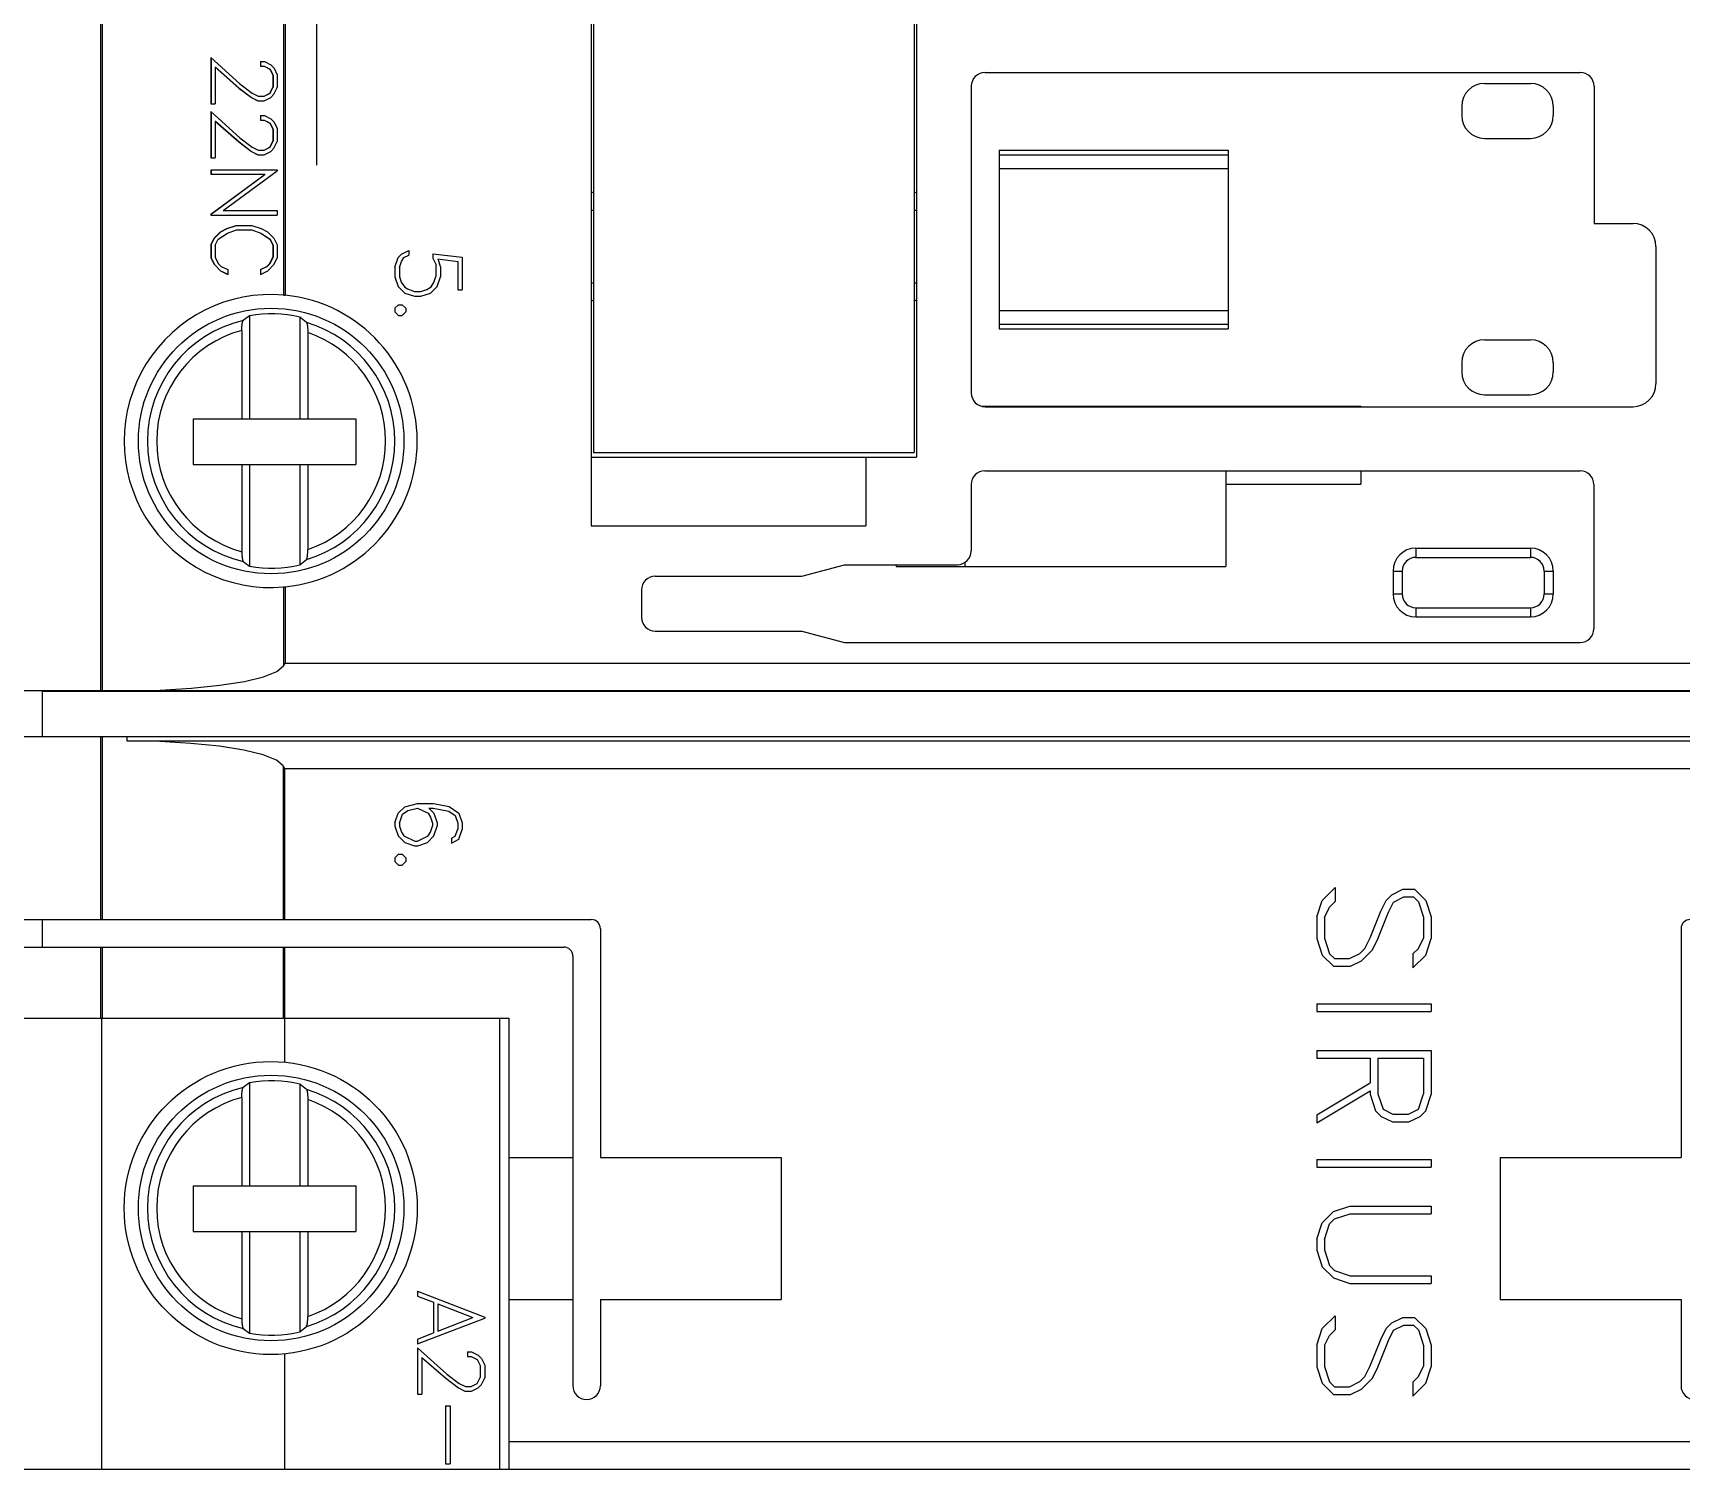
# Model space of a CAD drawing. Header units: millimetres. Extents: x -72 to 2978, y -1067 to 2817.
# Drawn here: x 1498.71 to 1534.71, y 262.13 to 293.49 of the extents above; entities that cross this region are included whole.
import ezdxf

# ---------------------------------------------------------------- set-up
doc = ezdxf.new("R2010")
doc.units = ezdxf.units.MM
doc.layers.add('10000_FRONT', color=7, linetype='Continuous')

msp = doc.modelspace()

# ---------------------------------------------------------------- linework, layer by layer
for p, q in [((1504.915, 290.605), (1504.915, 297.454)), ((1508.904, 262.129), (1514.904, 262.129))]:
    msp.add_line(p, q)
at = {"layer": '10000_FRONT', "color": 7, "linetype": 'Continuous', "lineweight": 25}
for p, q in [((1500.189, 307.129), (1500.189, 279.129)), ((1500.223, 307.129), (1500.223, 279.129)), ((1510.905, 304.429), (1510.905, 282.729)), ((1510.955, 304.329), (1510.955, 284.329)), ((1517.955, 304.329), (1517.955, 284.329)), ((1518.005, 304.429), (1518.005, 284.229)), ((1504.186, 298.242), (1504.186, 287.767)), ((1504.221, 298.245), (1504.221, 287.764)), ((1502.599, 292.952), (1502.599, 291.941)), ((1502.599, 292.952), (1503.232, 292.38)), ((1502.605, 292.947), (1502.605, 291.941)), ((1502.696, 292.744), (1502.696, 291.941)), ((1502.696, 292.744), (1503.211, 292.288)), ((1502.696, 292.744), (1502.701, 292.744)), ((1502.701, 292.744), (1503.217, 292.288)), ((1503.68, 292.864), (1503.68, 292.765)), ((1503.68, 292.864), (1503.767, 292.864)), ((1503.68, 292.765), (1503.765, 292.765)), ((1503.686, 292.864), (1503.686, 292.765)), ((1503.759, 292.765), (1503.886, 292.699)), ((1503.765, 292.765), (1503.892, 292.699)), ((1503.767, 292.864), (1503.908, 292.794)), ((1503.886, 292.699), (1503.95, 292.57)), ((1503.886, 292.699), (1503.892, 292.699)), ((1503.892, 292.699), (1503.956, 292.57)), ((1503.908, 292.794), (1503.978, 292.721)), ((1503.978, 292.721), (1504.047, 292.578)), ((1519.505, 292.629), (1532.505, 292.629)), ((1503.211, 292.288), (1503.483, 292.08)), ((1503.211, 292.288), (1503.217, 292.288)), ((1503.217, 292.288), (1503.489, 292.08)), ((1503.232, 292.38), (1503.5, 292.176)), ((1503.886, 292.174), (1503.95, 292.304)), ((1503.892, 292.174), (1503.956, 292.304)), ((1503.95, 292.57), (1503.95, 292.304)), ((1503.95, 292.57), (1503.956, 292.57)), ((1503.95, 292.304), (1503.956, 292.304)), ((1503.956, 292.57), (1503.956, 292.304)), ((1503.977, 292.153), (1504.047, 292.296)), ((1504.047, 292.578), (1504.047, 292.296)), ((1519.205, 292.329), (1519.205, 285.629)), ((1530.415, 292.389), (1531.415, 292.389)), ((1532.805, 292.329), (1532.805, 289.329)), ((1502.599, 291.941), (1502.696, 291.941)), ((1503.483, 292.08), (1503.622, 292.009)), ((1503.483, 292.08), (1503.489, 292.08)), ((1503.489, 292.08), (1503.628, 292.009)), ((1503.5, 292.176), (1503.632, 292.11)), ((1503.622, 292.009), (1503.765, 292.009)), ((1503.632, 292.11), (1503.765, 292.11)), ((1503.759, 292.11), (1503.886, 292.174)), ((1503.765, 292.11), (1503.892, 292.174)), ((1503.765, 292.009), (1503.906, 292.08)), ((1503.886, 292.174), (1503.892, 292.174)), ((1503.906, 292.08), (1503.977, 292.153)), ((1502.599, 291.775), (1502.599, 290.764)), ((1502.599, 291.775), (1503.232, 291.203)), ((1502.605, 291.769), (1502.605, 290.764)), ((1502.696, 291.567), (1502.696, 290.764)), ((1502.696, 291.567), (1503.211, 291.111)), ((1502.696, 291.567), (1502.701, 291.567)), ((1502.701, 291.567), (1503.217, 291.111)), ((1503.68, 291.687), (1503.68, 291.587)), ((1503.68, 291.687), (1503.767, 291.687)), ((1503.68, 291.587), (1503.765, 291.587)), ((1503.686, 291.687), (1503.686, 291.587)), ((1503.759, 291.587), (1503.886, 291.522)), ((1503.765, 291.587), (1503.892, 291.522)), ((1503.767, 291.687), (1503.908, 291.617)), ((1503.908, 291.617), (1503.978, 291.544)), ((1503.978, 291.544), (1504.047, 291.401)), ((1529.915, 291.889), (1529.915, 291.689)), ((1531.915, 291.889), (1531.915, 291.689)), ((1503.232, 291.203), (1503.5, 290.999)), ((1503.886, 291.522), (1503.95, 291.393)), ((1503.886, 291.522), (1503.892, 291.522)), ((1503.892, 291.522), (1503.956, 291.393)), ((1503.95, 291.393), (1503.95, 291.127)), ((1503.95, 291.393), (1503.956, 291.393)), ((1503.956, 291.393), (1503.956, 291.127)), ((1504.047, 291.401), (1504.047, 291.118)), ((1530.415, 291.189), (1531.415, 291.189)), ((1503.211, 291.111), (1503.483, 290.903)), ((1503.211, 291.111), (1503.217, 291.111)), ((1503.217, 291.111), (1503.489, 290.903)), ((1503.483, 290.903), (1503.622, 290.832)), ((1503.483, 290.903), (1503.489, 290.903)), ((1503.489, 290.903), (1503.628, 290.832)), ((1503.5, 290.999), (1503.632, 290.933)), ((1503.622, 290.832), (1503.765, 290.832)), ((1503.632, 290.933), (1503.765, 290.933)), ((1503.759, 290.933), (1503.886, 290.997)), ((1503.765, 290.933), (1503.892, 290.997)), ((1503.765, 290.832), (1503.906, 290.903)), ((1503.886, 290.997), (1503.95, 291.127)), ((1503.886, 290.997), (1503.892, 290.997)), ((1503.892, 290.997), (1503.956, 291.127)), ((1503.906, 290.903), (1503.977, 290.976)), ((1503.95, 291.127), (1503.956, 291.127)), ((1503.977, 290.976), (1504.047, 291.118)), ((1519.815, 290.932), (1519.815, 287.029)), ((1519.815, 290.932), (1524.815, 290.932)), ((1519.815, 290.929), (1524.815, 290.929)), ((1519.815, 290.829), (1524.815, 290.829)), ((1524.815, 290.932), (1524.815, 287.029)), ((1502.599, 290.764), (1502.696, 290.764)), ((1502.599, 290.505), (1502.599, 290.407)), ((1502.599, 290.505), (1504.047, 290.505)), ((1502.605, 290.505), (1502.605, 290.407)), ((1502.864, 289.611), (1504.047, 290.482)), ((1504.047, 290.505), (1504.047, 290.482)), ((1519.815, 290.529), (1524.815, 290.529)), ((1502.599, 289.537), (1503.782, 290.407)), ((1502.599, 290.407), (1503.788, 290.407)), ((1502.605, 289.537), (1503.788, 290.407)), ((1502.599, 289.537), (1502.599, 289.513)), ((1502.599, 289.537), (1502.605, 289.537)), ((1502.599, 289.513), (1504.047, 289.513)), ((1502.605, 289.537), (1502.605, 289.513)), ((1502.864, 289.611), (1504.047, 289.611)), ((1504.047, 289.611), (1504.047, 289.513)), ((1510.905, 289.621), (1510.955, 289.621)), ((1517.955, 289.621), (1518.005, 289.621)), ((1502.669, 289.008), (1502.807, 289.149)), ((1502.675, 289.008), (1502.813, 289.149)), ((1502.76, 288.989), (1502.959, 289.122)), ((1502.807, 289.149), (1502.946, 289.217)), ((1502.807, 289.149), (1502.813, 289.149)), ((1502.813, 289.149), (1502.952, 289.217)), ((1502.946, 289.217), (1503.153, 289.287)), ((1502.946, 289.217), (1502.952, 289.217)), ((1502.952, 289.217), (1503.158, 289.287)), ((1502.959, 289.122), (1503.156, 289.189)), ((1503.153, 289.287), (1503.493, 289.287)), ((1503.156, 289.189), (1503.496, 289.189)), ((1503.49, 289.189), (1503.687, 289.122)), ((1503.493, 289.287), (1503.7, 289.217)), ((1503.496, 289.189), (1503.693, 289.122)), ((1503.687, 289.122), (1503.886, 288.989)), ((1503.687, 289.122), (1503.693, 289.122)), ((1503.693, 289.122), (1503.892, 288.989)), ((1503.7, 289.217), (1503.839, 289.149)), ((1503.839, 289.149), (1503.977, 289.008)), ((1532.805, 289.329), (1533.657, 289.329)), ((1502.599, 288.865), (1502.669, 289.008)), ((1502.599, 288.865), (1502.599, 288.583)), ((1502.599, 288.865), (1502.605, 288.865)), ((1502.605, 288.865), (1502.675, 289.008)), ((1502.605, 288.865), (1502.605, 288.583)), ((1502.669, 289.008), (1502.675, 289.008)), ((1502.696, 288.857), (1502.76, 288.989)), ((1502.696, 288.857), (1502.696, 288.591)), ((1503.886, 288.989), (1503.95, 288.857)), ((1503.886, 288.989), (1503.892, 288.989)), ((1503.892, 288.989), (1503.956, 288.857)), ((1503.95, 288.857), (1503.95, 288.591)), ((1503.95, 288.857), (1503.956, 288.857)), ((1503.956, 288.857), (1503.956, 288.591)), ((1503.977, 289.008), (1504.047, 288.865)), ((1504.047, 288.865), (1504.047, 288.583)), ((1506.688, 288.588), (1506.76, 288.662)), ((1506.76, 288.662), (1506.922, 288.743)), ((1506.922, 288.743), (1506.922, 288.639)), ((1507.445, 288.666), (1507.445, 288.576)), ((1507.445, 288.666), (1508.088, 288.594)), ((1534.157, 288.829), (1534.157, 285.829)), ((1502.599, 288.583), (1502.668, 288.439)), ((1502.599, 288.583), (1502.605, 288.583)), ((1502.605, 288.583), (1502.674, 288.439)), ((1502.668, 288.439), (1502.806, 288.299)), ((1502.668, 288.439), (1502.674, 288.439)), ((1502.674, 288.439), (1502.812, 288.299)), ((1502.696, 288.591), (1502.761, 288.459)), ((1502.761, 288.459), (1502.826, 288.394)), ((1502.806, 288.299), (1502.966, 288.218)), ((1502.806, 288.299), (1502.812, 288.299)), ((1502.812, 288.299), (1502.966, 288.221)), ((1502.826, 288.394), (1502.966, 288.322)), ((1502.966, 288.322), (1502.966, 288.218)), ((1503.68, 288.322), (1503.82, 288.394)), ((1503.68, 288.322), (1503.68, 288.218)), ((1503.68, 288.322), (1503.686, 288.322)), ((1503.68, 288.218), (1503.84, 288.299)), ((1503.686, 288.322), (1503.826, 288.394)), ((1503.686, 288.322), (1503.686, 288.221)), ((1503.82, 288.394), (1503.885, 288.459)), ((1503.82, 288.394), (1503.826, 288.394)), ((1503.826, 288.394), (1503.89, 288.459)), ((1503.84, 288.299), (1503.978, 288.439)), ((1503.885, 288.459), (1503.95, 288.591)), ((1503.885, 288.459), (1503.89, 288.459)), ((1503.89, 288.459), (1503.956, 288.591)), ((1503.95, 288.591), (1503.956, 288.591)), ((1503.978, 288.439), (1504.047, 288.583)), ((1506.618, 288.376), (1506.688, 288.588)), ((1506.618, 288.376), (1506.618, 288.166)), ((1506.716, 288.372), (1506.762, 288.503)), ((1506.716, 288.372), (1506.716, 288.17)), ((1506.762, 288.503), (1506.815, 288.586)), ((1506.815, 288.586), (1506.922, 288.639)), ((1507.445, 288.576), (1507.514, 288.439)), ((1507.514, 288.439), (1507.514, 288.17)), ((1507.552, 288.561), (1507.612, 288.376)), ((1507.552, 288.561), (1507.99, 288.498)), ((1507.612, 288.376), (1507.612, 288.166)), ((1507.99, 288.498), (1507.99, 287.878)), ((1508.088, 288.594), (1508.088, 287.878)), ((1506.618, 288.166), (1506.689, 287.955)), ((1506.689, 287.955), (1506.832, 287.811)), ((1506.716, 288.17), (1506.757, 288.045)), ((1506.757, 288.045), (1506.833, 287.94)), ((1506.833, 287.94), (1506.892, 287.9)), ((1507.315, 287.886), (1507.407, 287.947)), ((1507.398, 287.811), (1507.542, 287.955)), ((1507.407, 287.947), (1507.469, 288.039)), ((1507.469, 288.039), (1507.514, 288.17)), ((1507.542, 287.955), (1507.612, 288.166)), ((1510.905, 288.037), (1510.955, 288.037)), ((1517.955, 288.037), (1518.005, 288.037)), ((1504.186, 287.767), (1504.191, 287.766)), ((1504.191, 287.766), (1504.196, 287.766)), ((1504.196, 287.766), (1504.201, 287.765)), ((1504.201, 287.765), (1504.206, 287.765)), ((1504.206, 287.765), (1504.211, 287.764)), ((1504.211, 287.764), (1504.216, 287.764)), ((1504.216, 287.764), (1504.221, 287.764)), ((1506.832, 287.811), (1507.044, 287.741)), ((1506.892, 287.9), (1507.049, 287.841)), ((1507.044, 287.741), (1507.186, 287.741)), ((1507.049, 287.841), (1507.182, 287.841)), ((1507.182, 287.841), (1507.315, 287.886)), ((1507.186, 287.741), (1507.398, 287.811)), ((1507.99, 287.878), (1508.088, 287.878)), ((1503.445, 287.315), (1503.304, 287.209)), ((1503.445, 287.315), (1503.445, 285.064)), ((1504.545, 287.282), (1504.545, 285.064)), ((1504.686, 287.167), (1504.545, 287.282)), ((1506.618, 287.478), (1506.697, 287.556)), ((1506.618, 287.478), (1506.618, 287.397)), ((1506.618, 287.397), (1506.697, 287.319)), ((1506.697, 287.556), (1506.777, 287.556)), ((1506.697, 287.319), (1506.777, 287.319)), ((1506.777, 287.556), (1506.856, 287.478)), ((1506.777, 287.319), (1506.856, 287.397)), ((1506.856, 287.478), (1506.856, 287.397)), ((1519.815, 287.429), (1524.815, 287.429)), ((1503.275, 287.022), (1503.276, 287.036)), ((1503.275, 287.009), (1503.275, 287.022)), ((1503.275, 286.996), (1503.275, 287.009)), ((1503.275, 286.996), (1503.275, 285.064)), ((1503.276, 287.05), (1503.277, 287.063)), ((1503.276, 287.036), (1503.276, 287.05)), ((1503.277, 287.075), (1503.278, 287.087)), ((1503.277, 287.063), (1503.277, 287.075)), ((1503.278, 287.087), (1503.279, 287.099)), ((1503.279, 287.099), (1503.28, 287.111)), ((1503.28, 287.111), (1503.281, 287.122)), ((1503.281, 287.122), (1503.283, 287.133)), ((1503.283, 287.133), (1503.284, 287.143)), ((1503.284, 287.143), (1503.285, 287.152)), ((1503.285, 287.152), (1503.287, 287.161)), ((1503.287, 287.161), (1503.289, 287.17)), ((1503.289, 287.17), (1503.29, 287.178)), ((1503.29, 287.178), (1503.292, 287.185)), ((1503.292, 287.185), (1503.294, 287.191)), ((1503.294, 287.191), (1503.296, 287.196)), ((1503.296, 287.196), (1503.298, 287.2)), ((1503.298, 287.2), (1503.3, 287.204)), ((1503.3, 287.204), (1503.302, 287.207)), ((1503.302, 287.207), (1503.304, 287.209)), ((1504.686, 287.167), (1504.689, 287.164)), ((1504.689, 287.164), (1504.691, 287.16)), ((1504.691, 287.16), (1504.694, 287.154)), ((1504.694, 287.154), (1504.696, 287.148)), ((1504.696, 287.148), (1504.698, 287.14)), ((1504.698, 287.14), (1504.7, 287.131)), ((1504.7, 287.131), (1504.702, 287.121)), ((1504.702, 287.121), (1504.704, 287.11)), ((1504.704, 287.11), (1504.706, 287.099)), ((1504.706, 287.099), (1504.708, 287.086)), ((1504.708, 287.086), (1504.709, 287.073)), ((1504.709, 287.073), (1504.711, 287.058)), ((1504.711, 287.058), (1504.712, 287.043)), ((1504.712, 287.043), (1504.713, 287.029)), ((1504.713, 287.029), (1504.713, 287.013)), ((1504.713, 287.013), (1504.714, 286.997)), ((1504.714, 286.997), (1504.715, 286.98)), ((1504.715, 286.98), (1504.715, 286.964)), ((1504.715, 286.964), (1504.715, 286.948)), ((1504.715, 286.948), (1504.715, 285.064)), ((1519.815, 287.129), (1524.815, 287.129)), ((1519.815, 287.029), (1524.815, 287.029)), ((1519.815, 287.029), (1524.815, 287.029)), ((1530.415, 286.789), (1531.415, 286.789)), ((1529.915, 286.289), (1529.915, 286.089)), ((1531.915, 286.289), (1531.915, 286.089)), ((1530.415, 285.589), (1531.415, 285.589)), ((1502.215, 285.064), (1502.215, 284.064)), ((1502.215, 285.064), (1503.275, 285.064)), ((1503.275, 285.064), (1503.445, 285.064)), ((1503.445, 285.064), (1504.545, 285.064)), ((1504.545, 285.064), (1504.715, 285.064)), ((1504.715, 285.064), (1505.765, 285.064)), ((1505.765, 285.064), (1505.765, 284.064)), ((1519.428, 285.339), (1527.715, 285.339)), ((1519.505, 285.329), (1533.657, 285.329)), ((1524.765, 285.339), (1524.765, 285.329)), ((1527.715, 285.339), (1527.715, 285.329)), ((1502.215, 284.064), (1503.275, 284.064)), ((1503.275, 284.064), (1503.275, 282.162)), ((1503.275, 284.064), (1503.445, 284.064)), ((1503.445, 284.064), (1503.445, 281.844)), ((1503.445, 284.064), (1504.545, 284.064)), ((1504.545, 284.064), (1504.545, 281.876)), ((1504.545, 284.064), (1504.715, 284.064)), ((1504.715, 284.064), (1504.715, 282.211)), ((1504.715, 284.064), (1505.765, 284.064)), ((1510.905, 284.229), (1518.005, 284.229)), ((1510.955, 284.329), (1517.955, 284.329)), ((1516.905, 284.229), (1516.905, 282.729)), ((1519.203, 283.629), (1519.203, 282.179)), ((1519.503, 283.929), (1532.503, 283.929)), ((1524.765, 283.929), (1524.765, 283.639)), ((1524.765, 283.639), (1524.765, 281.839)), ((1524.765, 283.639), (1527.715, 283.639)), ((1527.715, 283.929), (1527.715, 283.639)), ((1532.803, 283.629), (1532.803, 280.479)), ((1510.905, 282.729), (1516.905, 282.729)), ((1504.714, 282.17), (1504.715, 282.184)), ((1504.715, 282.197), (1504.715, 282.211)), ((1504.715, 282.184), (1504.715, 282.197)), ((1528.915, 282.239), (1528.915, 282.039)), ((1528.915, 282.239), (1531.415, 282.239)), ((1531.415, 282.239), (1531.415, 282.039)), ((1503.275, 282.162), (1503.275, 282.147)), ((1503.275, 282.147), (1503.275, 282.13)), ((1503.275, 282.13), (1503.276, 282.114)), ((1503.276, 282.114), (1503.277, 282.098)), ((1503.277, 282.098), (1503.277, 282.083)), ((1503.277, 282.083), (1503.278, 282.068)), ((1503.278, 282.068), (1503.28, 282.054)), ((1503.28, 282.054), (1503.281, 282.04)), ((1503.281, 282.04), (1503.282, 282.026)), ((1503.282, 282.026), (1503.284, 282.014)), ((1503.284, 282.014), (1503.286, 282.003)), ((1503.286, 282.003), (1503.288, 281.993)), ((1503.288, 281.993), (1503.29, 281.983)), ((1503.29, 281.983), (1503.292, 281.974)), ((1503.292, 281.974), (1503.294, 281.967)), ((1503.294, 281.967), (1503.296, 281.961)), ((1503.296, 281.961), (1503.299, 281.956)), ((1503.299, 281.956), (1503.301, 281.952)), ((1503.301, 281.952), (1503.304, 281.949)), ((1503.304, 281.949), (1503.445, 281.844)), ((1504.545, 281.876), (1504.686, 281.992)), ((1504.686, 281.992), (1504.688, 281.994)), ((1504.688, 281.994), (1504.69, 281.997)), ((1504.69, 281.997), (1504.693, 282.001)), ((1504.693, 282.001), (1504.694, 282.006)), ((1504.694, 282.006), (1504.696, 282.011)), ((1504.696, 282.011), (1504.698, 282.018)), ((1504.698, 282.018), (1504.7, 282.025)), ((1504.7, 282.025), (1504.702, 282.033)), ((1504.702, 282.033), (1504.703, 282.042)), ((1504.703, 282.042), (1504.705, 282.051)), ((1504.705, 282.051), (1504.706, 282.061)), ((1504.706, 282.061), (1504.708, 282.071)), ((1504.708, 282.071), (1504.709, 282.082)), ((1504.709, 282.082), (1504.71, 282.094)), ((1504.71, 282.094), (1504.711, 282.106)), ((1504.711, 282.106), (1504.712, 282.118)), ((1504.712, 282.118), (1504.713, 282.13)), ((1504.713, 282.143), (1504.714, 282.156)), ((1504.713, 282.13), (1504.713, 282.143)), ((1504.714, 282.156), (1504.714, 282.17)), ((1515.505, 281.629), (1516.438, 281.879)), ((1516.438, 281.879), (1518.903, 281.879)), ((1517.565, 281.879), (1517.565, 281.839)), ((1517.565, 281.839), (1524.765, 281.839)), ((1519.065, 281.927), (1519.065, 281.839)), ((1528.915, 282.039), (1531.415, 282.039)), ((1512.305, 281.629), (1515.505, 281.629)), ((1528.415, 281.739), (1528.415, 281.239)), ((1528.415, 281.739), (1528.615, 281.739)), ((1528.615, 281.739), (1528.615, 281.239)), ((1531.715, 281.739), (1531.715, 281.239)), ((1531.715, 281.739), (1531.915, 281.739)), ((1531.915, 281.739), (1531.915, 281.239)), ((1504.186, 281.392), (1504.191, 281.392)), ((1504.186, 281.392), (1504.186, 279.669)), ((1504.191, 281.392), (1504.196, 281.392)), ((1504.196, 281.392), (1504.201, 281.393)), ((1504.201, 281.393), (1504.206, 281.393)), ((1504.206, 281.393), (1504.211, 281.394)), ((1504.211, 281.394), (1504.216, 281.394)), ((1504.216, 281.394), (1504.221, 281.395)), ((1504.221, 281.395), (1504.221, 279.729)), ((1512.005, 281.329), (1512.005, 280.729)), ((1528.415, 281.239), (1528.615, 281.239)), ((1531.715, 281.239), (1531.915, 281.239)), ((1528.915, 280.939), (1528.915, 280.739)), ((1528.915, 280.939), (1531.415, 280.939)), ((1528.915, 280.739), (1531.415, 280.739)), ((1531.415, 280.939), (1531.415, 280.739)), ((1512.305, 280.429), (1515.505, 280.429)), ((1515.505, 280.429), (1516.438, 280.179)), ((1516.438, 280.179), (1532.503, 280.179)), ((1504.186, 279.669), (1504.191, 279.678)), ((1504.191, 279.678), (1504.196, 279.687)), ((1504.196, 279.687), (1504.201, 279.695)), ((1504.201, 279.695), (1504.206, 279.704)), ((1504.206, 279.704), (1504.211, 279.712)), ((1504.211, 279.712), (1504.216, 279.721)), ((1504.216, 279.721), (1504.221, 279.729)), ((1504.221, 279.729), (1541.589, 279.729)), ((1495.605, 279.129), (1550.205, 279.129)), ((1498.915, 279.129), (1498.915, 278.129)), ((1498.915, 279.119), (1546.915, 279.119)), ((1494.405, 278.129), (1551.405, 278.129)), ((1500.189, 278.129), (1500.189, 274.129)), ((1500.223, 278.129), (1500.223, 274.129)), ((1500.766, 278.129), (1500.766, 278.029)), ((1500.766, 278.029), (1545.044, 278.029)), ((1504.175, 277.489), (1504.175, 274.129)), ((1504.175, 277.489), (1504.18, 277.48)), ((1504.18, 277.48), (1504.185, 277.472)), ((1504.185, 277.472), (1504.19, 277.463)), ((1504.19, 277.463), (1504.195, 277.455)), ((1504.195, 277.455), (1504.2, 277.446)), ((1504.2, 277.446), (1504.205, 277.438)), ((1504.205, 277.438), (1504.21, 277.429)), ((1504.21, 277.429), (1504.21, 274.129)), ((1504.21, 277.429), (1541.6, 277.429)), ((1506.618, 276.239), (1506.689, 276.451)), ((1506.689, 276.451), (1506.831, 276.594)), ((1506.718, 276.235), (1506.785, 276.433)), ((1506.785, 276.433), (1506.9, 276.512)), ((1506.831, 276.594), (1507.111, 276.664)), ((1506.9, 276.512), (1507.112, 276.565)), ((1507.111, 276.664), (1507.458, 276.664)), ((1507.112, 276.565), (1507.343, 276.449)), ((1507.343, 276.449), (1507.396, 276.366)), ((1507.356, 276.565), (1507.47, 276.451)), ((1507.356, 276.565), (1507.453, 276.565)), ((1507.453, 276.565), (1507.793, 276.496)), ((1507.458, 276.664), (1507.804, 276.596)), ((1507.47, 276.451), (1507.54, 276.239)), ((1507.793, 276.496), (1507.931, 276.404)), ((1507.804, 276.596), (1508.017, 276.453)), ((1508.017, 276.453), (1508.088, 276.239)), ((1506.618, 276.239), (1506.618, 276.166)), ((1506.618, 276.166), (1506.689, 275.955)), ((1506.718, 276.235), (1506.718, 276.17)), ((1506.718, 276.17), (1506.764, 276.039)), ((1507.396, 276.366), (1507.441, 276.235)), ((1507.396, 276.039), (1507.441, 276.17)), ((1507.441, 276.235), (1507.441, 276.17)), ((1507.47, 275.955), (1507.54, 276.166)), ((1507.54, 276.239), (1507.54, 276.166)), ((1507.931, 276.404), (1507.989, 276.235)), ((1507.935, 275.947), (1507.989, 276.102)), ((1507.989, 276.235), (1507.989, 276.102)), ((1508.017, 275.882), (1508.088, 276.098)), ((1508.088, 276.239), (1508.088, 276.098)), ((1506.689, 275.955), (1506.831, 275.811)), ((1506.764, 276.039), (1506.816, 275.957)), ((1506.816, 275.957), (1507.05, 275.841)), ((1506.831, 275.811), (1507.042, 275.741)), ((1507.042, 275.741), (1507.115, 275.741)), ((1507.05, 275.841), (1507.11, 275.841)), ((1507.11, 275.841), (1507.343, 275.957)), ((1507.115, 275.741), (1507.326, 275.811)), ((1507.326, 275.811), (1507.47, 275.955)), ((1507.343, 275.957), (1507.396, 276.039)), ((1507.851, 275.904), (1507.935, 275.947)), ((1507.851, 275.904), (1507.851, 275.8)), ((1507.851, 275.8), (1508.017, 275.882)), ((1506.618, 275.478), (1506.697, 275.556)), ((1506.618, 275.478), (1506.618, 275.397)), ((1506.618, 275.397), (1506.697, 275.319)), ((1506.697, 275.556), (1506.777, 275.556)), ((1506.777, 275.556), (1506.856, 275.478)), ((1506.777, 275.319), (1506.856, 275.397)), ((1506.856, 275.478), (1506.856, 275.397)), ((1506.697, 275.319), (1506.777, 275.319)), ((1526.869, 274.545), (1527.151, 274.828)), ((1527.151, 274.828), (1527.151, 274.522)), ((1528.267, 274.548), (1528.39, 274.672)), ((1528.39, 274.672), (1528.633, 274.792)), ((1528.429, 274.512), (1528.648, 274.623)), ((1528.633, 274.792), (1528.883, 274.792)), ((1528.648, 274.623), (1528.865, 274.623)), ((1528.865, 274.623), (1528.969, 274.519)), ((1528.883, 274.792), (1529.129, 274.545)), ((1526.75, 274.185), (1526.869, 274.545)), ((1526.917, 274.175), (1527.031, 274.398)), ((1527.031, 274.398), (1527.151, 274.522)), ((1527.917, 273.73), (1528.15, 274.309)), ((1528.082, 273.705), (1528.316, 274.289)), ((1528.15, 274.309), (1528.267, 274.548)), ((1528.316, 274.289), (1528.429, 274.512)), ((1528.969, 274.519), (1529.083, 274.179)), ((1529.129, 274.545), (1529.249, 274.185)), ((1494.405, 274.129), (1510.905, 274.129)), ((1498.915, 274.129), (1498.915, 273.529)), ((1511.105, 273.929), (1511.105, 268.929)), ((1526.75, 274.185), (1526.75, 273.712)), ((1526.917, 274.175), (1526.917, 273.72)), ((1529.083, 274.179), (1529.083, 273.723)), ((1529.249, 274.185), (1529.249, 273.712)), ((1534.705, 273.929), (1534.705, 268.929)), ((1526.75, 273.712), (1526.871, 273.352)), ((1526.917, 273.72), (1527.031, 273.38)), ((1527.8, 273.499), (1527.917, 273.73)), ((1527.967, 273.466), (1528.082, 273.705)), ((1528.969, 273.499), (1529.083, 273.723)), ((1529.131, 273.352), (1529.249, 273.712)), ((1495.405, 273.529), (1510.305, 273.529)), ((1500.189, 273.529), (1500.189, 271.979)), ((1500.223, 273.529), (1500.223, 271.979)), ((1504.175, 273.529), (1504.175, 271.979)), ((1504.21, 273.529), (1504.21, 271.979)), ((1510.505, 273.329), (1510.505, 263.949)), ((1526.871, 273.352), (1527.116, 273.109)), ((1527.031, 273.38), (1527.135, 273.276)), ((1527.135, 273.276), (1527.466, 273.276)), ((1527.466, 273.276), (1527.691, 273.39)), ((1527.484, 273.109), (1527.726, 273.226)), ((1527.691, 273.39), (1527.8, 273.499)), ((1527.726, 273.226), (1527.967, 273.466)), ((1528.848, 273.377), (1528.969, 273.499)), ((1528.848, 273.377), (1528.848, 273.072)), ((1528.848, 273.072), (1529.131, 273.352)), ((1527.116, 273.109), (1527.484, 273.109)), ((1526.75, 272.291), (1526.75, 272.124)), ((1526.75, 272.291), (1529.249, 272.291)), ((1526.75, 272.124), (1529.249, 272.124)), ((1529.249, 272.291), (1529.249, 272.124)), ((1495.405, 271.979), (1509.105, 271.979)), ((1500.208, 271.979), (1500.208, 262.129)), ((1504.205, 271.979), (1504.205, 271.015)), ((1508.905, 271.979), (1508.905, 262.129)), ((1509.105, 271.979), (1509.105, 262.129)), ((1526.75, 271.271), (1526.75, 271.104)), ((1526.75, 271.271), (1529.249, 271.271)), ((1526.75, 271.104), (1527.916, 271.104)), ((1527.916, 271.104), (1527.916, 270.566)), ((1528.083, 271.104), (1528.083, 270.32)), ((1528.083, 271.104), (1529.083, 271.104)), ((1529.083, 271.104), (1529.083, 270.32)), ((1529.249, 271.271), (1529.249, 270.312)), ((1503.276, 270.3), (1503.277, 270.313)), ((1503.276, 270.286), (1503.276, 270.3)), ((1503.277, 270.325), (1503.278, 270.337)), ((1503.277, 270.313), (1503.277, 270.325)), ((1503.278, 270.337), (1503.279, 270.349)), ((1503.279, 270.349), (1503.28, 270.361)), ((1503.28, 270.361), (1503.281, 270.372)), ((1503.281, 270.372), (1503.283, 270.383)), ((1503.283, 270.383), (1503.284, 270.393)), ((1503.284, 270.393), (1503.285, 270.402)), ((1503.285, 270.402), (1503.287, 270.411)), ((1503.287, 270.411), (1503.289, 270.42)), ((1503.289, 270.42), (1503.29, 270.428)), ((1503.29, 270.428), (1503.292, 270.435)), ((1503.292, 270.435), (1503.294, 270.441)), ((1503.294, 270.441), (1503.296, 270.446)), ((1503.296, 270.446), (1503.298, 270.45)), ((1503.298, 270.45), (1503.3, 270.454)), ((1503.3, 270.454), (1503.302, 270.457)), ((1503.302, 270.457), (1503.304, 270.459)), ((1503.445, 270.565), (1503.304, 270.459)), ((1503.445, 270.565), (1503.445, 268.314)), ((1504.545, 270.532), (1504.545, 268.314)), ((1504.686, 270.417), (1504.545, 270.532)), ((1504.686, 270.417), (1504.689, 270.414)), ((1504.689, 270.414), (1504.691, 270.41)), ((1504.691, 270.41), (1504.694, 270.404)), ((1504.694, 270.404), (1504.696, 270.398)), ((1504.696, 270.398), (1504.698, 270.39)), ((1504.698, 270.39), (1504.7, 270.381)), ((1504.7, 270.381), (1504.702, 270.371)), ((1504.702, 270.371), (1504.704, 270.36)), ((1504.704, 270.36), (1504.706, 270.349)), ((1504.706, 270.349), (1504.708, 270.336)), ((1504.708, 270.336), (1504.709, 270.323)), ((1504.709, 270.323), (1504.711, 270.308)), ((1504.711, 270.308), (1504.712, 270.293)), ((1526.75, 269.868), (1527.916, 270.566)), ((1526.75, 269.688), (1527.916, 270.386)), ((1527.916, 270.386), (1527.916, 270.313)), ((1527.916, 270.313), (1528.036, 269.954)), ((1528.083, 270.32), (1528.197, 269.986)), ((1528.968, 269.986), (1529.083, 270.32)), ((1529.129, 269.954), (1529.249, 270.312)), ((1503.275, 270.272), (1503.276, 270.286)), ((1503.275, 270.259), (1503.275, 270.272)), ((1503.275, 270.246), (1503.275, 270.259)), ((1503.275, 270.246), (1503.275, 268.314)), ((1504.712, 270.293), (1504.713, 270.279)), ((1504.713, 270.279), (1504.713, 270.263)), ((1504.713, 270.263), (1504.714, 270.247)), ((1504.714, 270.247), (1504.715, 270.23)), ((1504.715, 270.23), (1504.715, 270.214)), ((1504.715, 270.214), (1504.715, 270.198)), ((1504.715, 270.198), (1504.715, 268.314)), ((1528.036, 269.954), (1528.158, 269.828)), ((1528.197, 269.986), (1528.414, 269.876)), ((1528.752, 269.876), (1528.968, 269.986)), ((1529.007, 269.827), (1529.129, 269.954)), ((1526.75, 269.868), (1526.75, 269.688)), ((1528.158, 269.828), (1528.402, 269.709)), ((1528.402, 269.709), (1528.764, 269.709)), ((1528.414, 269.876), (1528.752, 269.876)), ((1528.764, 269.709), (1529.007, 269.827)), ((1509.105, 268.929), (1510.505, 268.929)), ((1511.105, 268.929), (1515.055, 268.929)), ((1515.055, 268.929), (1515.055, 265.829)), ((1526.75, 268.891), (1526.75, 268.724)), ((1526.75, 268.891), (1529.249, 268.891)), ((1529.249, 268.891), (1529.249, 268.724)), ((1530.755, 268.929), (1530.755, 265.829)), ((1530.755, 268.929), (1534.705, 268.929)), ((1526.75, 268.724), (1529.249, 268.724)), ((1502.215, 268.314), (1502.215, 267.314)), ((1502.215, 268.314), (1503.275, 268.314)), ((1503.275, 268.314), (1503.445, 268.314)), ((1503.445, 268.314), (1504.545, 268.314)), ((1504.545, 268.314), (1504.715, 268.314)), ((1504.715, 268.314), (1505.765, 268.314)), ((1505.765, 268.314), (1505.765, 267.314)), ((1527.112, 267.752), (1527.472, 267.871)), ((1527.472, 267.871), (1529.249, 267.871)), ((1529.249, 267.871), (1529.249, 267.704)), ((1526.75, 267.148), (1526.87, 267.508)), ((1526.87, 267.508), (1527.112, 267.752)), ((1526.916, 267.142), (1527.03, 267.484)), ((1527.03, 267.484), (1527.137, 267.59)), ((1527.137, 267.59), (1527.477, 267.704)), ((1527.477, 267.704), (1529.249, 267.704)), ((1502.215, 267.314), (1503.275, 267.314)), ((1503.275, 267.314), (1503.275, 265.412)), ((1503.275, 267.314), (1503.445, 267.314)), ((1503.445, 267.314), (1503.445, 265.094)), ((1503.445, 267.314), (1504.545, 267.314)), ((1504.545, 267.314), (1504.545, 265.126)), ((1504.545, 267.314), (1504.715, 267.314)), ((1504.715, 267.314), (1504.715, 265.461)), ((1504.715, 267.314), (1505.765, 267.314)), ((1526.75, 267.148), (1526.75, 266.907)), ((1526.916, 267.142), (1526.916, 266.915)), ((1526.75, 266.907), (1526.87, 266.547)), ((1526.916, 266.915), (1527.03, 266.573)), ((1526.87, 266.547), (1527.112, 266.305)), ((1527.03, 266.573), (1527.137, 266.465)), ((1527.137, 266.465), (1527.477, 266.351)), ((1527.477, 266.351), (1529.249, 266.351)), ((1529.249, 266.351), (1529.249, 266.184)), ((1507.108, 266.01), (1507.108, 265.907)), ((1507.108, 266.01), (1508.578, 265.448)), ((1527.112, 266.305), (1527.472, 266.184)), ((1527.472, 266.184), (1529.249, 266.184)), ((1507.108, 265.907), (1507.458, 265.772)), ((1507.458, 265.772), (1507.458, 265.102)), ((1507.556, 265.735), (1507.556, 265.14)), ((1507.556, 265.735), (1508.321, 265.437)), ((1509.105, 265.829), (1510.505, 265.829)), ((1511.105, 265.829), (1511.105, 263.949)), ((1511.105, 265.829), (1515.055, 265.829)), ((1530.755, 265.829), (1534.705, 265.829)), ((1534.705, 265.829), (1534.705, 263.949)), ((1503.275, 265.412), (1503.275, 265.397)), ((1503.275, 265.397), (1503.275, 265.38)), ((1503.275, 265.38), (1503.276, 265.364)), ((1503.276, 265.364), (1503.277, 265.348)), ((1503.277, 265.348), (1503.277, 265.333)), ((1503.277, 265.333), (1503.278, 265.318)), ((1503.278, 265.318), (1503.28, 265.304)), ((1503.28, 265.304), (1503.281, 265.29)), ((1503.281, 265.29), (1503.282, 265.276)), ((1503.282, 265.276), (1503.284, 265.264)), ((1503.284, 265.264), (1503.286, 265.253)), ((1504.694, 265.256), (1504.696, 265.261)), ((1504.696, 265.261), (1504.698, 265.268)), ((1504.698, 265.268), (1504.7, 265.275)), ((1504.7, 265.275), (1504.702, 265.283)), ((1504.702, 265.283), (1504.703, 265.292)), ((1504.703, 265.292), (1504.705, 265.301)), ((1504.705, 265.301), (1504.706, 265.311)), ((1504.706, 265.311), (1504.708, 265.321)), ((1504.708, 265.321), (1504.709, 265.332)), ((1504.709, 265.332), (1504.71, 265.344)), ((1504.71, 265.344), (1504.711, 265.356)), ((1504.711, 265.356), (1504.712, 265.368)), ((1504.712, 265.368), (1504.713, 265.38)), ((1504.713, 265.393), (1504.714, 265.406)), ((1504.713, 265.38), (1504.713, 265.393)), ((1504.714, 265.42), (1504.715, 265.434)), ((1504.714, 265.406), (1504.714, 265.42)), ((1504.715, 265.447), (1504.715, 265.461)), ((1504.715, 265.434), (1504.715, 265.447)), ((1507.108, 264.865), (1508.578, 265.427)), ((1507.556, 265.14), (1508.321, 265.437)), ((1508.578, 265.448), (1508.578, 265.427)), ((1526.869, 265.195), (1527.151, 265.478)), ((1527.151, 265.478), (1527.151, 265.172)), ((1528.267, 265.198), (1528.39, 265.322)), ((1528.39, 265.322), (1528.633, 265.442)), ((1528.429, 265.162), (1528.648, 265.273)), ((1528.633, 265.442), (1528.883, 265.442)), ((1528.648, 265.273), (1528.865, 265.273)), ((1528.865, 265.273), (1528.969, 265.169)), ((1528.883, 265.442), (1529.129, 265.195)), ((1503.286, 265.253), (1503.288, 265.243)), ((1503.288, 265.243), (1503.29, 265.233)), ((1503.29, 265.233), (1503.292, 265.224)), ((1503.292, 265.224), (1503.294, 265.217)), ((1503.294, 265.217), (1503.296, 265.211)), ((1503.296, 265.211), (1503.299, 265.206)), ((1503.299, 265.206), (1503.301, 265.202)), ((1503.301, 265.202), (1503.304, 265.199)), ((1503.304, 265.199), (1503.445, 265.094)), ((1504.545, 265.126), (1504.686, 265.242)), ((1504.686, 265.242), (1504.688, 265.244)), ((1504.688, 265.244), (1504.69, 265.247)), ((1504.69, 265.247), (1504.693, 265.251)), ((1504.693, 265.251), (1504.694, 265.256)), ((1507.108, 264.966), (1507.458, 265.102)), ((1507.108, 264.966), (1507.108, 264.865)), ((1526.75, 264.835), (1526.869, 265.195)), ((1526.917, 264.825), (1527.031, 265.048)), ((1527.031, 265.048), (1527.151, 265.172)), ((1527.917, 264.38), (1528.15, 264.959)), ((1528.082, 264.355), (1528.316, 264.939)), ((1528.15, 264.959), (1528.267, 265.198)), ((1528.316, 264.939), (1528.429, 265.162)), ((1528.969, 265.169), (1529.083, 264.829)), ((1529.129, 265.195), (1529.249, 264.835)), ((1504.205, 264.643), (1504.205, 262.129)), ((1507.108, 264.775), (1507.108, 263.764)), ((1507.108, 264.775), (1507.751, 264.203)), ((1507.206, 264.567), (1507.206, 263.764)), ((1507.206, 264.567), (1507.729, 264.111)), ((1508.205, 264.687), (1508.205, 264.587)), ((1508.205, 264.687), (1508.293, 264.687)), ((1508.205, 264.587), (1508.286, 264.587)), ((1508.286, 264.587), (1508.415, 264.522)), ((1508.293, 264.687), (1508.437, 264.617)), ((1508.437, 264.617), (1508.508, 264.544)), ((1508.508, 264.544), (1508.578, 264.401)), ((1526.75, 264.835), (1526.75, 264.362)), ((1526.917, 264.825), (1526.917, 264.37)), ((1529.083, 264.829), (1529.083, 264.373)), ((1529.249, 264.835), (1529.249, 264.362)), ((1507.751, 264.203), (1508.023, 263.999)), ((1508.415, 264.522), (1508.48, 264.393)), ((1508.48, 264.393), (1508.48, 264.127)), ((1508.578, 264.401), (1508.578, 264.118)), ((1526.75, 264.362), (1526.871, 264.002)), ((1526.917, 264.37), (1527.031, 264.03)), ((1527.8, 264.149), (1527.917, 264.38)), ((1527.967, 264.116), (1528.082, 264.355)), ((1528.969, 264.149), (1529.083, 264.373)), ((1529.131, 264.002), (1529.249, 264.362)), ((1507.729, 264.111), (1508.006, 263.903)), ((1508.006, 263.903), (1508.146, 263.832)), ((1508.023, 263.999), (1508.157, 263.933)), ((1508.146, 263.832), (1508.292, 263.832)), ((1508.157, 263.933), (1508.286, 263.933)), ((1508.286, 263.933), (1508.415, 263.997)), ((1508.292, 263.832), (1508.435, 263.903)), ((1508.415, 263.997), (1508.48, 264.127)), ((1508.435, 263.903), (1508.507, 263.976)), ((1508.507, 263.976), (1508.578, 264.118)), ((1526.871, 264.002), (1527.116, 263.759)), ((1527.031, 264.03), (1527.135, 263.926)), ((1527.135, 263.926), (1527.466, 263.926)), ((1527.466, 263.926), (1527.691, 264.04)), ((1527.484, 263.759), (1527.726, 263.876)), ((1527.691, 264.04), (1527.8, 264.149)), ((1527.726, 263.876), (1527.967, 264.116)), ((1528.848, 264.027), (1528.969, 264.149)), ((1528.848, 264.027), (1528.848, 263.722)), ((1528.848, 263.722), (1529.131, 264.002)), ((1507.108, 263.764), (1507.206, 263.764)), ((1507.724, 263.51), (1507.724, 262.243)), ((1507.724, 263.51), (1507.822, 263.51)), ((1507.822, 263.51), (1507.822, 262.243)), ((1527.116, 263.759), (1527.484, 263.759)), ((1509.105, 262.729), (1536.705, 262.729)), ((1496.405, 262.129), (1500.208, 262.129)), ((1500.208, 262.129), (1504.205, 262.129)), ((1504.205, 262.129), (1508.905, 262.129)), ((1507.724, 262.243), (1507.822, 262.243)), ((1508.905, 262.129), (1509.105, 262.129)), ((1509.105, 262.129), (1536.705, 262.129))]:
    msp.add_line(p, q, dxfattribs=at)
for points in [[(1500.777, 279.129), (1501.492, 279.142), (1502.175, 279.181), (1502.797, 279.244), (1503.33, 279.329), (1503.75, 279.431), (1504.04, 279.546), (1504.186, 279.669)], [(1504.175, 277.489), (1504.029, 277.612), (1503.739, 277.727), (1503.318, 277.829), (1502.786, 277.914), (1502.164, 277.977), (1501.481, 278.016), (1500.766, 278.029)]]:
    msp.add_lwpolyline(points, dxfattribs=at)
for centre, radius in [((1503.915, 284.579), 2.9), ((1503.905, 267.829), 3.2), ((1503.915, 267.829), 2.9)]:
    msp.add_circle(centre, radius, dxfattribs=at)
for centre, radius, start, end in [((1519.505, 292.329), 0.3, 90, 180), ((1532.505, 292.329), 0.3, 0.0002, 90), ((1530.415, 291.889), 0.5, 90, 180), ((1531.415, 291.889), 0.5, 0, 90), ((1530.415, 291.689), 0.5, 180, 270), ((1531.415, 291.689), 0.5, 270, 360), ((1511.063, 289.621), 0.408, 105.3505, 112.7849), ((1517.847, 289.621), 0.408, 67.2151, 74.6495), ((1533.657, 288.829), 0.5, 0, 90), ((1503.905, 284.579), 3.2, 84.956, 275.044), ((1503.905, 284.579), 3.2, 275.6645, 84.3355), ((1511.063, 288.037), 0.408, 247.2151, 254.6495), ((1517.847, 288.037), 0.408, 285.3505, 292.7849), ((1503.915, 284.579), 2.776, 76.8814, 99.7486), ((1503.915, 284.579), 2.7, 103.0846, 256.9154), ((1503.915, 284.579), 2.5, 104.8328, 255.1672), ((1503.915, 284.579), 2.7, 0, 73.4023), ((1503.915, 284.579), 2.5, 288.6629, 71.3371), ((1530.415, 286.289), 0.5, 90, 180), ((1531.415, 286.289), 0.5, 360, 90), ((1530.415, 286.089), 0.5, 180, 270), ((1531.415, 286.089), 0.5, 270, 0), ((1533.657, 285.829), 0.5, 270, 360), ((1519.505, 285.629), 0.3, 180, 270), ((1503.915, 284.579), 2.7, 286.5977, 0), ((1519.503, 283.629), 0.3, 90, 180), ((1532.503, 283.629), 0.3, 0, 90), ((1518.903, 282.179), 0.3, 270, 360), ((1528.915, 281.739), 0.5, 90, 180), ((1531.415, 281.739), 0.5, 360, 90), ((1503.915, 284.579), 2.776, 260.2514, 283.1186), ((1528.915, 281.739), 0.3, 90, 180), ((1531.415, 281.739), 0.3, 360, 90), ((1512.305, 281.329), 0.3, 89.9999, 180), ((1528.915, 281.239), 0.5, 180, 270), ((1528.915, 281.239), 0.3, 180, 270), ((1531.415, 281.239), 0.3, 270, 360), ((1531.415, 281.239), 0.5, 270, 360), ((1512.305, 280.729), 0.3, 180, 270.0001), ((1532.503, 280.479), 0.3, 270, 0), ((1510.905, 273.929), 0.2, 0.0001, 90.0001), ((1534.905, 273.929), 0.2, 90.0001, 179.9999), ((1510.305, 273.329), 0.2, 359.9999, 89.9999), ((1503.915, 267.829), 2.7, 103.0846, 256.9154), ((1503.915, 267.829), 2.776, 76.8814, 99.7486), ((1503.915, 267.829), 2.7, 0, 73.4023), ((1503.915, 267.829), 2.5, 104.8328, 255.1672), ((1503.915, 267.829), 2.5, 288.6629, 71.3371), ((1503.915, 267.829), 2.7, 286.5977, 0), ((1503.915, 267.829), 2.776, 260.2514, 283.1186), ((1510.805, 263.949), 0.3, 180.0001, 270.0001), ((1510.805, 263.949), 0.3, 270.0001, 359.9999), ((1535.005, 263.949), 0.3, 180.0001, 359.9999)]:
    msp.add_arc(centre, radius, start, end, dxfattribs=at)

doc.saveas('drawing.dxf')
